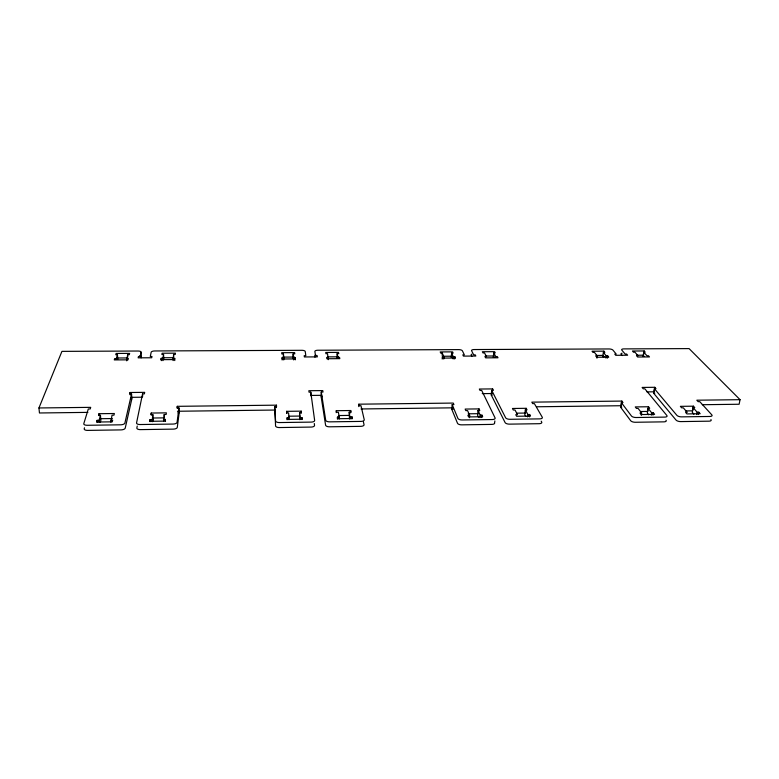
<?xml version="1.0" encoding="UTF-8"?>
<svg xmlns="http://www.w3.org/2000/svg" width="779" height="779" viewBox="0 0 779 779"><rect width="100%" height="100%" fill="white"/><g stroke="black" fill="none" stroke-linecap="round" stroke-linejoin="round"><path stroke-width="1.17" d="M314.288 423.494L314.541 425.363A3.7 1.655 0.8 0 1 311.055 427.077L279.418 427.554A3.729 1.665 -0.1 0 1 275.571 425.938L274.724 406.745L276.535 406.716L276.438 405.158L177.291 406.326L177.076 407.914L178.946 407.894L179.141 412.831L177.291 427.369A3.846 1.685 -2.9 0 1 173.23 429.132L140.386 429.618A3.885 1.685 -3.7 0 1 136.851 427.963L137.25 426.035M276.428 407.592L276.438 405.158M282.125 359.956L282.134 357.707L283.77 357.697L283.76 359.947M283.42 358.369L283.439 353.909L281.823 353.919L281.716 352.673L294.647 352.605L294.793 353.851L293.167 353.861L293.128 358.311M286.604 413.298L286.614 411.331L301.22 411.146L301.405 412.743L299.574 412.763L299.72 419.618M287.139 419.764L287.149 417.778L289.009 417.758L288.99 419.735M293.556 359.888L293.167 353.861M295.192 359.879L295.212 357.639L293.586 357.649M300.071 419.579L299.574 412.763M301.2 413.104L301.22 411.146M301.921 419.56L301.94 417.583L300.1 417.602M310.724 395.732L310.792 392.178L309.039 392.188L308.844 390.727L322.779 390.591L323.012 392.051L321.269 392.071L321.162 396.803L325.593 425.207A3.691 1.655 1.3 0 0 329.536 426.804L360.755 426.347A3.661 1.636 2.2 0 0 364.036 424.643L363.413 421.936M328.193 359.694L327.55 353.695L325.943 353.705L325.719 352.459L338.505 352.4L338.758 353.637L337.161 353.647L337.034 358.077L338.631 358.067M336.226 412.656L336.285 410.708L350.696 410.523L351.027 412.101L349.226 412.13L349.45 418.936M337.385 419.063L337.443 417.096L339.274 417.077L339.216 419.044M350.151 418.888L349.226 412.13M350.608 412.958L350.696 410.523M351.962 418.868L352.04 416.901L350.219 416.931M358.759 406.589L358.856 404.184L453.29 403.074L453.923 404.593L452.19 404.613L451.81 409.374L457.507 423.279A3.622 1.597 4.9 0 0 461.733 424.847L491.831 424.399A3.613 1.577 5.7 0 0 494.587 422.734M442.131 355.321L442.287 353.13L440.739 353.14L440.203 351.923L452.589 351.865L453.154 353.082L451.606 353.091L451.265 357.444L452.813 357.444M442.19 359.041L442.355 356.84L443.923 356.831L443.757 359.031M453.135 358.973L453.31 356.782L451.606 353.091M454.693 358.973L454.868 356.772L453.31 356.782M469.435 417.729L469.64 415.314L467.575 410.601L465.823 410.621L465.151 409.072L479.056 408.897L479.776 410.445L478.033 410.465L477.595 415.256L478.462 417.154M478.842 411.293L479.056 408.897M479.981 417.583L480.195 415.168L478.033 410.465M481.734 417.554L481.958 415.149L480.195 415.168M493.73 352.887L495.765 356.558L497.314 356.548L498.005 357.785L485.599 357.853L484.947 356.616L486.495 356.607L484.528 352.926L482.99 352.936L482.347 351.728L494.587 351.67L495.269 352.877L493.73 352.887L493.321 357.22L494.85 357.21M541.191 421.166L541.697 422.043A3.603 1.548 6.9 0 1 539.136 423.698L509.427 424.136A3.613 1.568 6.2 0 1 505.104 422.578L491.257 394.982L491.695 390.347L493.36 390.328L492.63 388.906L479.338 389.042L480.03 390.464L481.695 390.445L495.064 417.895A3.622 1.568 5.7 0 1 492.309 419.55L462.142 419.969A3.632 1.577 4.9 0 1 457.906 418.411L452.19 404.613M492.416 391.214L492.63 388.906M494.743 422.121L494.86 420.913M525.319 409.861L527.909 414.525L529.642 414.496L530.518 416.074L516.584 416.268L515.747 414.691L517.49 414.662L514.997 409.988L513.273 410.017L512.455 408.478L526.185 408.303L527.042 409.832L525.319 409.861L524.793 414.623L525.815 416.502M525.913 410.679L526.185 408.303M527.636 416.921L527.909 414.525M529.369 416.901L529.642 414.496M178.946 407.894L177.086 422.325A3.856 1.675 -2.8 0 1 173.016 424.068L140.093 424.536A3.895 1.675 -3.6 0 1 136.559 422.89L142.557 393.872L144.388 393.853L144.69 392.353L130.074 392.499L129.723 393.999L131.554 393.979L131.846 398.838L125.224 428.129A3.914 1.694 -4.2 0 1 120.93 429.901L87.628 430.397A3.963 1.694 -4.9 0 1 84.22 428.732L84.512 427.788M596.967 358.155L597.269 356.013L594.455 352.39L592.965 352.4L592.04 351.212L603.91 351.154L604.864 352.342L603.384 352.351L602.771 356.616L604.261 356.607M603.608 353.276L603.91 351.154M605.955 358.106L606.266 355.964L603.384 352.351M607.454 358.097L607.756 355.954L606.266 355.964M163.463 419.453L165.372 419.423L165.119 421.098L149.724 421.312L150.026 419.638L153.093 419.657L152.84 414.652L150.931 414.681L151.233 413.045L166.375 412.86L166.131 414.486L164.233 414.506L163.551 421.468M173.006 358.291L174.691 358.282L174.496 359.586L160.941 359.655L161.185 358.359L162.869 358.35L163.561 354.494L161.886 354.503L162.12 353.228L175.47 353.169L175.275 354.435L173.61 354.445L173.104 360.57M666.035 420.232A3.622 1.461 9.6 0 1 663.951 421.848L635.274 422.267A3.613 1.48 9 0 1 630.708 420.748L620.629 407.232L621.34 402.577L622.986 402.558L621.876 401.078L531.823 402.149L532.69 403.639L534.384 403.619L542.272 417.242A3.613 1.539 6.9 0 1 539.701 418.878L509.933 419.297A3.622 1.558 6.1 0 1 505.61 417.748L491.695 390.347M621.233 405.82L621.876 401.078M643.756 352.157L646.95 355.74L648.43 355.73L649.511 356.938L637.621 357.006L636.579 355.799L638.059 355.789L634.934 352.196L633.463 352.205L632.441 351.017L644.175 350.959L645.226 352.147L643.756 352.157L643.084 356.392L644.554 356.392M644.175 350.959L643.503 355.195L636.472 355.234M641.263 415.343L641.653 412.987L638.089 408.41L636.424 408.43L635.255 406.92L648.518 406.755L649.715 408.254L648.06 408.284L647.291 412.967L648.741 414.808M648.518 406.755L647.739 411.429L640.523 411.516M710.925 419.569A3.642 1.431 10.4 0 1 709.017 421.176L680.71 421.595A3.632 1.451 9.9 0 1 676.055 420.085L653.649 393.239L654.399 388.702L655.986 388.692L654.818 387.299L642.11 387.426L643.25 388.818L644.846 388.799L666.853 415.499A3.632 1.451 9.5 0 1 664.769 417.106L636.034 417.515A3.622 1.47 9 0 1 631.457 415.996L621.34 402.577M654.818 387.299L654.058 391.818L646.93 391.895M651.312 415.207L651.711 412.851L648.06 408.284M652.987 415.178L653.386 412.821L651.711 412.851M152.742 421.653L153.093 419.657M152.84 414.652L152.051 421.624M693.144 407.699L697.176 412.237L698.831 412.208L700.194 413.737L686.912 413.922L685.588 412.393L687.244 412.364L683.3 407.826L681.654 407.845L680.359 406.346L693.446 406.18L694.78 407.68L693.144 407.699L692.288 412.354L693.894 414.185M693.446 406.18L692.589 410.825L685.462 410.923M696.738 414.574L697.176 412.237M698.383 414.555L698.831 412.208M87.891 412.373L39.456 412.977L38.95 407.962L61.931 351.368L138.058 351.027A3.379 1.256 -2.5 0 1 141.116 352.274L140.142 356.529L138.448 356.539L138.146 357.834L151.72 357.765L151.973 356.47L150.289 356.48L151.165 352.225A3.359 1.256 -2.2 0 1 154.768 350.959L301.882 350.307A3.223 1.237 1 0 1 305.251 351.524L305.816 355.682L304.2 355.691L304.365 356.957L317.345 356.879L317.141 355.623L315.524 355.633L314.872 351.485A3.204 1.227 1.3 0 1 317.871 350.238L458.734 349.615A3.145 1.188 4.5 0 1 462.385 350.803L464.362 354.864L462.814 354.873L463.408 356.11L475.842 356.042L475.209 354.815L473.661 354.825L471.607 350.764A3.135 1.178 4.8 0 1 474.051 349.547L609.051 348.953A3.126 1.12 7.5 0 1 612.956 350.122L616.228 354.085L614.748 354.094L615.731 355.302L627.64 355.234L626.628 354.036L625.138 354.046L621.798 350.083A3.126 1.11 7.7 0 1 623.736 348.895L689.084 348.603L740.05 399.685L739.115 404.252L702.278 404.71M141.116 357.863L141.116 352.274M131.554 393.979L124.893 423.055A3.924 1.675 -4.1 0 1 120.599 424.808L87.219 425.285A3.973 1.675 -4.8 0 1 83.801 423.63L88.309 408.985L90.218 408.956L90.705 407.349L38.95 407.962M110.881 422.189L112.03 415.178L113.948 415.158L114.367 413.513L99.011 413.707L98.544 415.353L100.472 415.324L100.842 420.358L100.287 422.374M126.763 360.833L127.62 354.669L129.314 354.659L129.645 353.384L116.12 353.452L115.759 354.727L117.454 354.718L117.756 359.275L116.061 359.285M99.225 422.354L99.069 420.329L100.472 415.324M117.454 354.718L116.363 358.603L114.659 358.613L114.279 359.917L127.999 359.84L128.331 358.535L126.626 358.544M99.069 420.329L97.122 420.348L96.645 422.043L112.254 421.828L112.682 420.144L110.745 420.163M100.559 418.712L112.351 418.557M152.655 418.021L164.281 417.865M289.009 416.2L299.944 416.054M338.544 415.548L349.323 415.402M468.208 413.815L478.618 413.678M516.516 413.172L525.65 413.055M469.64 415.314L467.877 415.334L468.568 416.921L482.688 416.726L481.958 415.149M641.653 412.987L639.968 413.006L641.166 414.555L654.623 414.37L653.386 412.821M740.05 399.685L696.806 400.202L698.13 401.652L699.746 401.633L711.831 414.876A3.642 1.422 10.4 0 1 709.922 416.463L681.557 416.862A3.632 1.441 9.9 0 1 676.902 415.363L654.399 388.702M177.485 411.254L275.406 410.036M361.047 408.965L452.911 407.826M536.974 406.774L621.165 405.723M177.982 412.841L179.141 412.831M274.714 411.614L275.396 411.604M451.81 409.374L452.998 409.355M620.629 407.232L621.759 407.213M131.281 397.329L142.226 397.212M311.376 395.43L321.805 395.323M482.24 393.629L492.192 393.531M130.706 398.848L131.846 398.838M321.162 396.803L322.146 396.793M491.257 394.982L492.396 394.963M653.649 393.239L654.837 393.22M116.422 357.999L127.659 357.941M162.324 357.756L173.23 357.697M282.865 357.113L294.598 357.045M327.94 356.87L338.368 356.821M443.261 356.256L452.248 356.207M485.288 356.032L494.178 355.993M596.198 355.448L603.306 355.409M328.241 357.454L326.625 357.464L326.859 358.739L339.819 358.661L339.547 357.395L337.94 357.405L337.161 353.647M597.269 356.013L595.769 356.013L596.714 357.23L608.74 357.172L607.756 355.954M162.09 359.031L163.765 359.022L163.561 354.494M622.197 355.555L621.165 354.318A3.126 1.12 7.8 0 1 622.09 353.208M471.87 356.363L471.237 355.097A3.135 1.188 4.8 0 1 471.889 354.143M454.868 356.772L455.442 358.019L442.9 358.087L442.355 356.84M442.287 353.13L443.923 356.831M358.856 404.184L359.207 405.723L360.979 405.703L364.241 419.715A3.671 1.626 2.2 0 1 360.95 421.41L329.673 421.848A3.691 1.636 1.3 0 1 325.71 420.251L321.269 392.071M352.04 416.901L352.381 418.518L337.735 418.722L337.443 417.096M339.274 417.077L338.378 412.266L336.577 412.286L336.285 410.708M314.989 357.201L314.784 355.906A3.204 1.237 1.3 0 1 315.816 354.932M310.792 392.178L314.638 420.407A3.71 1.646 0.8 0 1 311.142 422.111L279.437 422.559A3.739 1.655 0 0 1 275.581 420.952L274.724 406.745M295.212 357.639L295.358 358.915L282.241 358.983L282.134 357.707M301.94 417.583L302.125 419.209L287.285 419.414L287.149 417.778M283.439 353.909L283.77 357.697M289.009 417.758L288.581 412.909L286.75 412.928L286.614 411.331M97.122 420.348L97.278 422.384M99.011 413.707L99.157 415.713M130.074 392.499L130.22 394.914M127.62 354.669L127.766 356.948M142.557 393.872L142.693 396.297M150.026 419.638L150.133 421.653M151.233 413.045L151.33 415.041M162.869 358.35L162.977 360.628M165.372 419.423L165.469 421.439M164.233 414.506L164.32 416.502M161.185 358.359L161.292 360.638M177.291 406.326L177.369 408.303M174.691 358.282L174.788 360.56M173.61 354.445L173.698 356.704M139.811 355.682A3.369 1.266 -2.6 0 1 141.359 356.801"/></g></svg>
